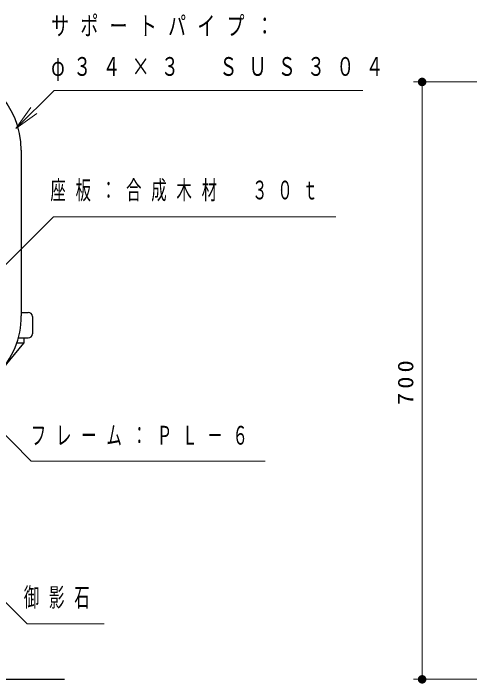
# Model space of a CAD drawing. Units: millimetres on the paper, scale 1:10. Extents: x -365 to 10, y -38 to 257.
# Drawn here: x -291.4 to -238, y 66.9 to 145.5 of the extents above; entities that cross this region are included whole.
import ezdxf

# ---------------------------------------------------------------- set-up
doc = ezdxf.new("R2010")
doc.units = ezdxf.units.MM
doc.layers.add('LY_1', color=7, linetype='Continuous', lineweight=13)
doc.styles.add('ＭＳ ゴシック', font='')
doc.styles.get('ＭＳ ゴシック').set_extended_font_data('MS Gothic')

# ---------------------------------------------------------------- blocks, each defined once
blk = doc.blocks.new('filled_dot')
at = {"color": 0, "linetype": 'Continuous', "lineweight": -2, "const_width": 1.25}
blk.add_lwpolyline([(-0.625, 0, 1), (0.625, 0, 1)], format="xyb", close=True, dxfattribs=at)

msp = doc.modelspace()

# ---------------------------------------------------------------- linework, layer by layer
at = {"layer": 'LY_1'}
for p, q in [((-222.274, 137.429), (-244.559, 137.429)), ((-243.559, 67.429), (-243.559, 137.429)), ((-291.133, 131.975), (-289.361, 134.447)), ((-291.133, 131.975), (-289.008, 134.093)), ((-288.655, 133.739), (-291.133, 131.975)), ((-215.933, 67.429), (-244.559, 67.429))]:
    msp.add_line(p, q, dxfattribs=at)
at = {"layer": 'LY_1', "color": 1, "lineweight": 25}
msp.add_line((-290.483, 129.429), (-290.483, 110.012), dxfattribs=at)
at = {"layer": 'LY_1', "color": 150, "lineweight": 25}
for p, q in [((-290.483, 110.429), (-289.683, 110.429)), ((-289.183, 109.929), (-289.183, 107.929)), ((-290.833, 107.429), (-289.683, 107.429))]:
    msp.add_line(p, q, dxfattribs=at)
at = {"layer": 'LY_1', "color": 211, "lineweight": 25}
for p, q in [((-297.933, 97.429), (-290.183, 106.829)), ((-290.183, 106.829), (-291.02, 106.829)), ((-290.183, 107.429), (-290.183, 106.829))]:
    msp.add_line(p, q, dxfattribs=at)
at = {"layer": 'LY_1', "lineweight": 25}
msp.add_line((-335.748, 67.429), (-285.413, 67.429), dxfattribs=at)
at = {"layer": 'LY_1'}
for points in [[(-291.133, 131.975), (-286.649, 136.445), (-250.504, 136.445)], [(-298.266, 110.097), (-286.727, 121.635), (-253.66, 121.635)], [(-296.109, 99.881), (-289.313, 92.98), (-261.944, 92.98)], [(-296.286, 80.394), (-289.81, 73.919), (-280.771, 73.919)]]:
    msp.add_lwpolyline(points, dxfattribs=at)
at = {"layer": 'LY_1', "color": 1, "lineweight": 25}
for centre, start, end in [((-300.183, 129.429), 0, 90), ((-300.183, 110.012), 270, 0.00001)]:
    msp.add_arc(centre, 9.7, start, end, dxfattribs=at)
at = {"layer": 'LY_1', "color": 150, "lineweight": 25}
for centre, start, end in [((-289.683, 109.929), 0, 90), ((-289.683, 107.929), 270, 0)]:
    msp.add_arc(centre, 0.5, start, end, dxfattribs=at)

# ---------------------------------------------------------------- block references
at = {"layer": 'LY_1', "xscale": 0.4, "yscale": 0.4}
for p, rotation in [((-243.559, 137.429), 270), ((-243.559, 67.429), 90)]:
    msp.add_blockref('filled_dot', p, dxfattribs=dict(at, rotation=rotation))

# ---------------------------------------------------------------- texts
at = {"layer": 'LY_1', "char_height": 2.199, "attachment_point": 4, "style": 'ＭＳ ゴシック'}
for s, insert in [('\\T1.63;\\W0.7;サポートパイプ：', (-286.989, 143.945)), ('\\T1.63;\\W0.7;φ３４×３\u3000ＳＵＳ３０４', (-286.989, 138.945)), ('\\T1.64;\\W0.6;座板：合成木材\u3000３０ｔ', (-287.076, 124.635)), ('\\T1.64;\\W0.6;フレーム：ＰＬ－６', (-289.368, 95.98)), ('\\T1.64;\\W0.6;御影石', (-290.187, 76.919))]:
    msp.add_mtext(s, dxfattribs=dict(at, insert=insert))
at = {"layer": 'LY_1', "insert": (-244.559, 102.429), "char_height": 1.833, "attachment_point": 8, "rotation": 90, "style": 'ＭＳ ゴシック'}
msp.add_mtext('\\T1.33;\\W1.15;700', dxfattribs=at)

doc.saveas('drawing.dxf')
